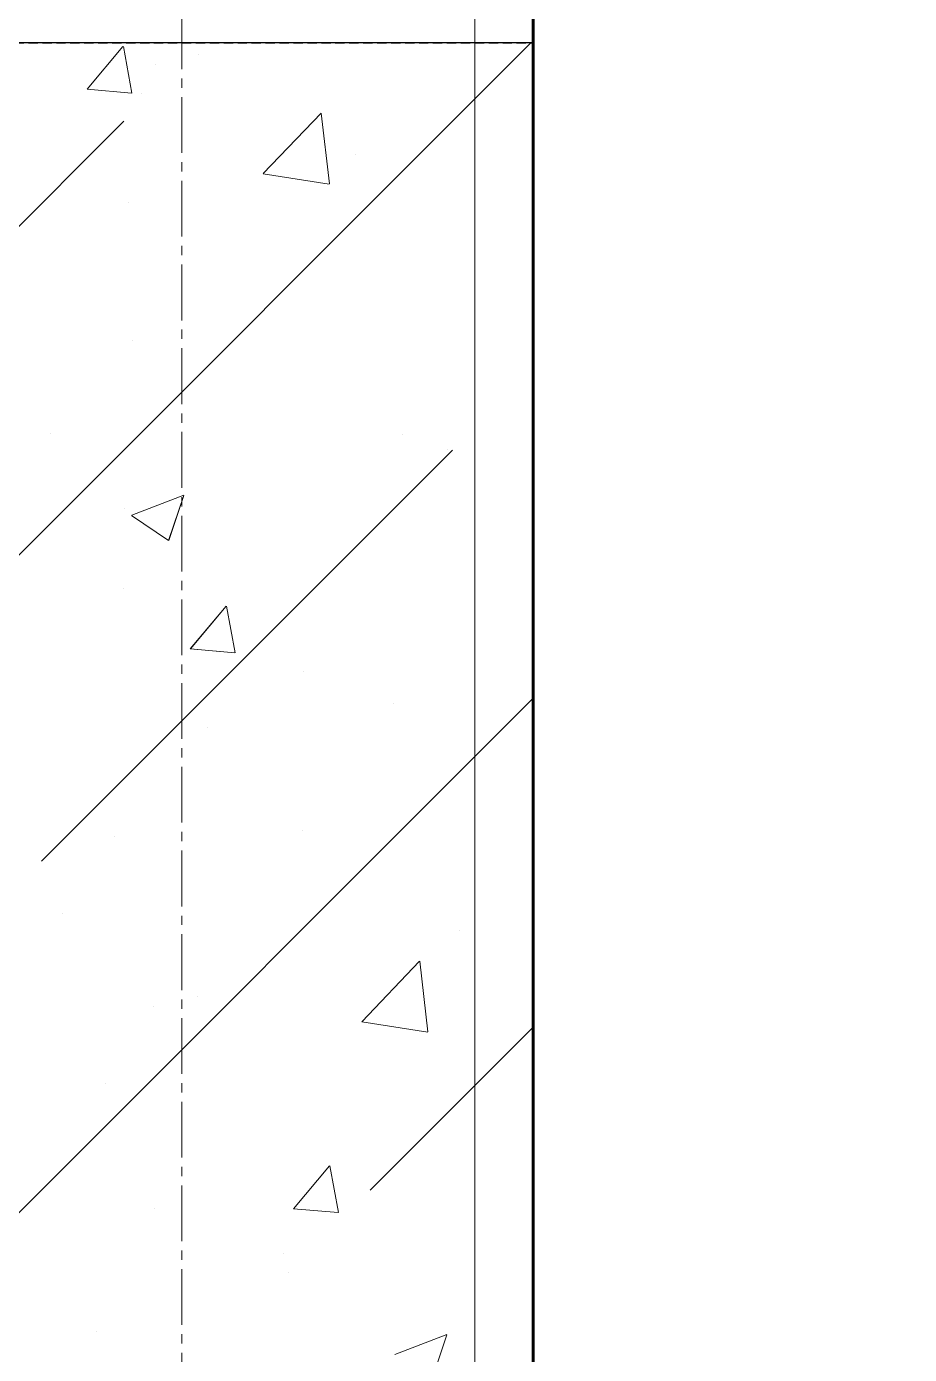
# Model space of a CAD drawing. Header units: millimetres. Extents: x 470010 to 1231400, y -134005 to 421770.
# Drawn here: x 672820.5 to 673122, y -75258.9 to -74805.7 of the extents above; entities that cross this region are included whole.
import ezdxf
from ezdxf.enums import TextEntityAlignment as Align

# ---------------------------------------------------------------- set-up
doc = ezdxf.new("R2010")
doc.units = ezdxf.units.MM
doc.linetypes.add('CENTER2', pattern=[28.575, 19.05, -3.175, 3.175, -3.175])
doc.linetypes.add('HIDDEN2', pattern=[4.7625, 3.175, -1.5875])
doc.layers.get('Defpoints').update_dxf_attribs({"color": 140})
for name, color, linetype, lineweight in [('0) шп потолок', 3, 'Continuous', 60), ('АР_Колонны', 70, 'Continuous', 30), ('АР_Стены ЖБ', 7, 'Continuous', 35), ('АР_Стены ПЕНОблок', 52, 'Continuous', 20), ('АР_Штриховка', 8, 'Continuous', 0)]:
    doc.layers.add(name, color=color, linetype=linetype, lineweight=lineweight)
doc.layers.add('РД_Оси_100', color=7, linetype='Continuous', lineweight=0, true_color=0x525252)
doc.styles.add('style1', font='ARIALN.TTF')

# ---------------------------------------------------------------- blocks, each defined once
blk = doc.blocks.new('СОШ_2200_АР_ОСИ_М100_28.05.24')
at = {"layer": 'РД_Оси_100', "color": 251, "linetype": 'CENTER2', "true_color": 0x636466}
blk.add_line((0, -6155), (0, 139938.679), dxfattribs=at)
blk = doc.blocks.new('A$C9108343f')
at = {"layer": '0) шп потолок'}
blk.add_lwpolyline([(14854.96, 26375), (14854.96, 29445), (7274.96, 29445), (7274.96, 20375), (14854.96, 20375), (14854.96, 25235)], dxfattribs=at)
at = {"layer": 'АР_Колонны', "color": 18, "linetype": 'HIDDEN2', "lineweight": 25, "true_color": 0x000000}
for p, q in [((7054.96, 25555), (7274.96, 25555)), ((7274.96, 25555), (7274.96, 24655))]:
    blk.add_line(p, q, dxfattribs=at)
at = {"layer": 'АР_Колонны', "color": 18, "linetype": 'Continuous', "lineweight": 15, "true_color": 0x000000}
for p, q in [((7274.96, 25555), (7054.96, 25555)), ((7274.96, 25555), (7054.96, 25555)), ((7274.96, 24655), (7274.96, 25555)), ((7274.96, 24655), (7274.96, 25555))]:
    blk.add_line(p, q, dxfattribs=at)
at = {"layer": 'АР_Стены ЖБ', "color": 18, "linetype": 'Continuous', "lineweight": 30, "true_color": 0x000000}
for p, q in [((7274.96, 25555), (7054.96, 25555)), ((7274.96, 24655), (7274.96, 25555))]:
    blk.add_line(p, q, dxfattribs=at)
at = {"layer": 'АР_Стены ПЕНОблок', "color": 18, "linetype": 'Continuous', "lineweight": 20, "true_color": 0x000000}
blk.add_line((7254.96, 21355), (7254.96, 97555), dxfattribs=at)
at = {"layer": 'АР_Штриховка', "color": 18, "linetype": 'Continuous', "lineweight": 5, "true_color": 0x000000}
for p, q in [((7054.96, 25335.8), (7274.16, 25555)), ((7054.96, 25448.05), (7135.12, 25528.21)), ((7107.05, 25275.64), (7247.37, 25415.96)), ((7054.96, 25111.3), (7274.96, 25331.3)), ((7219.31, 25163.39), (7274.96, 25219.04)), ((7191.24, 25135.33), (7191.24, 25135.33))]:
    blk.add_line(p, q, dxfattribs=at)
at = {"layer": 'АР_Штриховка', "color": 18, "linetype": 'Continuous', "lineweight": 0, "true_color": 0x000000}
for p, q in [((7122.61, 25539.15), (7134.86, 25553.74)), ((7137.93, 25537.84), (7134.99, 25553.76)), ((7160.71, 25550.9), (7160.71, 25550.9)), ((7145.98, 25547.58), (7145.98, 25547.58)), ((7122.61, 25539.15), (7137.79, 25537.82)), ((7141.34, 25537.84), (7141.34, 25537.84)), ((7182.69, 25510.33), (7202.47, 25530.95)), ((7205.32, 25506.83), (7202.51, 25530.95)), ((7214.26, 25516.78), (7214.26, 25516.78)), ((7182.72, 25510.27), (7205.31, 25506.76)), ((7136.85, 25500.44), (7136.85, 25500.44)), ((7138.26, 25453.29), (7138.26, 25453.29)), ((7110.17, 25421.79), (7110.17, 25421.79)), ((7230.44, 25421.38), (7230.44, 25421.38)), ((7245.77, 25416.06), (7245.77, 25416.06)), ((7137.86, 25393.77), (7155.65, 25400.6)), ((7150.45, 25385.13), (7155.6, 25400.48)), ((7135.49, 25396.03), (7135.49, 25396.03)), ((7137.81, 25393.65), (7150.44, 25385.13)), ((7135.17, 25368.73), (7135.17, 25368.73)), ((7157.85, 25348.09), (7170.1, 25362.69)), ((7173.17, 25346.79), (7170.23, 25362.71)), ((7157.85, 25348.09), (7173.04, 25346.76)), ((7196.35, 25340.26), (7196.35, 25340.26)), ((7227.21, 25329.57), (7227.21, 25329.57)), ((7163.62, 25321.2), (7163.62, 25321.2)), ((7196.3, 25286.27), (7196.3, 25286.27)), ((7132.08, 25284.18), (7132.08, 25284.18)), ((7114.27, 25257.88), (7114.27, 25257.88)), ((7249.86, 25252.15), (7249.86, 25252.15)), ((7216.36, 25220.86), (7236.15, 25241.48)), ((7238.99, 25217.36), (7236.19, 25241.49)), ((7160.39, 25229.39), (7160.39, 25229.39)), ((7145.23, 25225.94), (7145.23, 25225.94)), ((7216.39, 25220.8), (7238.98, 25217.29)), ((7128.99, 25199.62), (7128.99, 25199.62)), ((7193.1, 25157.04), (7205.34, 25171.63)), ((7208.41, 25155.73), (7205.48, 25171.65)), ((7145.77, 25157.16), (7145.77, 25157.16)), ((7193.1, 25157.03), (7208.28, 25155.7)), ((7189.77, 25141.87), (7189.77, 25141.87)), ((7125.9, 25115.07), (7125.9, 25115.07)), ((7227.68, 25107.32), (7245.46, 25114.15)), ((7240.27, 25098.67), (7245.42, 25114.02))]:
    blk.add_line(p, q, dxfattribs=at)
at = {"layer": 'РД_Оси_100'}
blk.add_blockref('СОШ_2200_АР_ОСИ_М100_28.05.24', (7154.96, 6755), dxfattribs=at)
at = {"layer": 'Defpoints', "color": 18, "true_color": 0x000000, "style": 'style1'}
for p in [(143949.34, 316089.12), (143974.98, 281639.5), (143890.4, 273244.71), (143839.99, 264276.81), (143967.75, 254892.38), (12251.96, 104178.14), (12382.58, 96023.14)]:
    blk.add_attdef('АР-ПОМЕЩЕНИЕ:НАИМЕНОВАНИЕ', text='', height=100, dxfattribs=at).set_placement(p, align=Align.MIDDLE)
at = {"layer": 'Defpoints', "color": 18, "true_color": 0x000000, "style": 'style1', "flags": 8}
for p in [(143951.3, 279099.09), (143848.34, 269251.11), (143875.33, 260094.25), (144049.74, 250824.7), (163419.28, 238153.36), (155897.46, 237965.97), (183037.2, 237965.97), (143342.94, 237876.19)]:
    blk.add_attdef('АР-ПОМЕЩЕНИЕ:НАИМЕНОВАНИЕ', text='', height=100, dxfattribs=at).set_placement(p, align=Align.MIDDLE)

msp = doc.modelspace()

# ---------------------------------------------------------------- linework, layer by layer
at = {"layer": '0) шп потолок'}
msp.add_lwpolyline([(680573.57, -73991.242), (680573.57, -70921.242), (672993.57, -70921.242), (672993.57, -79991.242), (680573.57, -79991.242), (680573.57, -75131.242)], dxfattribs=at)
at = {"layer": 'АР_Колонны', "color": 18, "linetype": 'HIDDEN2', "lineweight": 25, "true_color": 0x000000}
for p, q in [((672773.57, -74811.242), (672993.57, -74811.242)), ((672993.57, -74811.242), (672993.57, -75711.242))]:
    msp.add_line(p, q, dxfattribs=at)
at = {"layer": 'АР_Колонны', "color": 18, "linetype": 'Continuous', "lineweight": 15, "true_color": 0x000000}
for p, q in [((672993.57, -74811.242), (672773.57, -74811.242)), ((672993.57, -74811.242), (672773.57, -74811.242)), ((672993.57, -75711.242), (672993.57, -74811.242)), ((672993.57, -75711.242), (672993.57, -74811.242))]:
    msp.add_line(p, q, dxfattribs=at)
at = {"layer": 'АР_Стены ЖБ', "color": 18, "linetype": 'Continuous', "lineweight": 30, "true_color": 0x000000}
for p, q in [((672993.57, -74811.242), (672773.57, -74811.242)), ((672993.57, -75711.242), (672993.57, -74811.242))]:
    msp.add_line(p, q, dxfattribs=at)
at = {"layer": 'АР_Стены ПЕНОблок', "color": 18, "linetype": 'Continuous', "lineweight": 20, "true_color": 0x000000}
msp.add_line((672973.57, -79011.242), (672973.57, -2811.242), dxfattribs=at)
at = {"layer": 'АР_Штриховка', "color": 18, "linetype": 'Continuous', "lineweight": 5, "true_color": 0x000000}
for p, q in [((672773.57, -75030.44), (672992.768, -74811.242)), ((672773.57, -74918.187), (672853.73, -74838.028)), ((672825.666, -75090.597), (672965.983, -74950.281)), ((672773.57, -75254.947), (672993.57, -75034.947)), ((672937.92, -75202.851), (672993.57, -75147.2))]:
    msp.add_line(p, q, dxfattribs=at)
at = {"layer": 'АР_Штриховка', "color": 18, "linetype": 'Continuous', "lineweight": 0, "true_color": 0x000000}
for p, q in [((672841.223, -74827.092), (672853.468, -74812.499)), ((672856.541, -74828.4), (672853.604, -74812.478)), ((672841.223, -74827.096), (672856.405, -74828.425)), ((672901.3, -74855.911), (672921.084, -74835.292)), ((672923.932, -74859.41), (672921.126, -74835.287)), ((672901.331, -74855.976), (672923.921, -74859.48)), ((672856.477, -74972.469), (672874.261, -74965.642)), ((672869.067, -74981.115), (672874.217, -74965.766)), ((672856.422, -74972.59), (672869.056, -74981.112)), ((672876.467, -75018.149), (672888.712, -75003.556)), ((672891.784, -75019.457), (672888.847, -75003.535)), ((672876.466, -75018.153), (672891.648, -75019.481)), ((672934.975, -75145.379), (672954.759, -75124.761)), ((672957.607, -75148.878), (672954.8, -75124.756)), ((672935.006, -75145.444), (672957.596, -75148.948)), ((672911.71, -75209.206), (672923.955, -75194.613)), ((672927.027, -75210.513), (672924.09, -75194.592)), ((672911.71, -75209.21), (672926.892, -75210.538)), ((672946.289, -75258.922), (672964.074, -75252.095)), ((672958.879, -75267.568), (672964.029, -75252.219))]:
    msp.add_line(p, q, dxfattribs=at)

# ---------------------------------------------------------------- block references
msp.add_blockref('A$C9108343f', (665718.612, -100366.242))
at = {"layer": 'РД_Оси_100'}
msp.add_blockref('СОШ_2200_АР_ОСИ_М100_28.05.24', (672873.57, -93611.242), dxfattribs=at)

doc.saveas('drawing.dxf')
